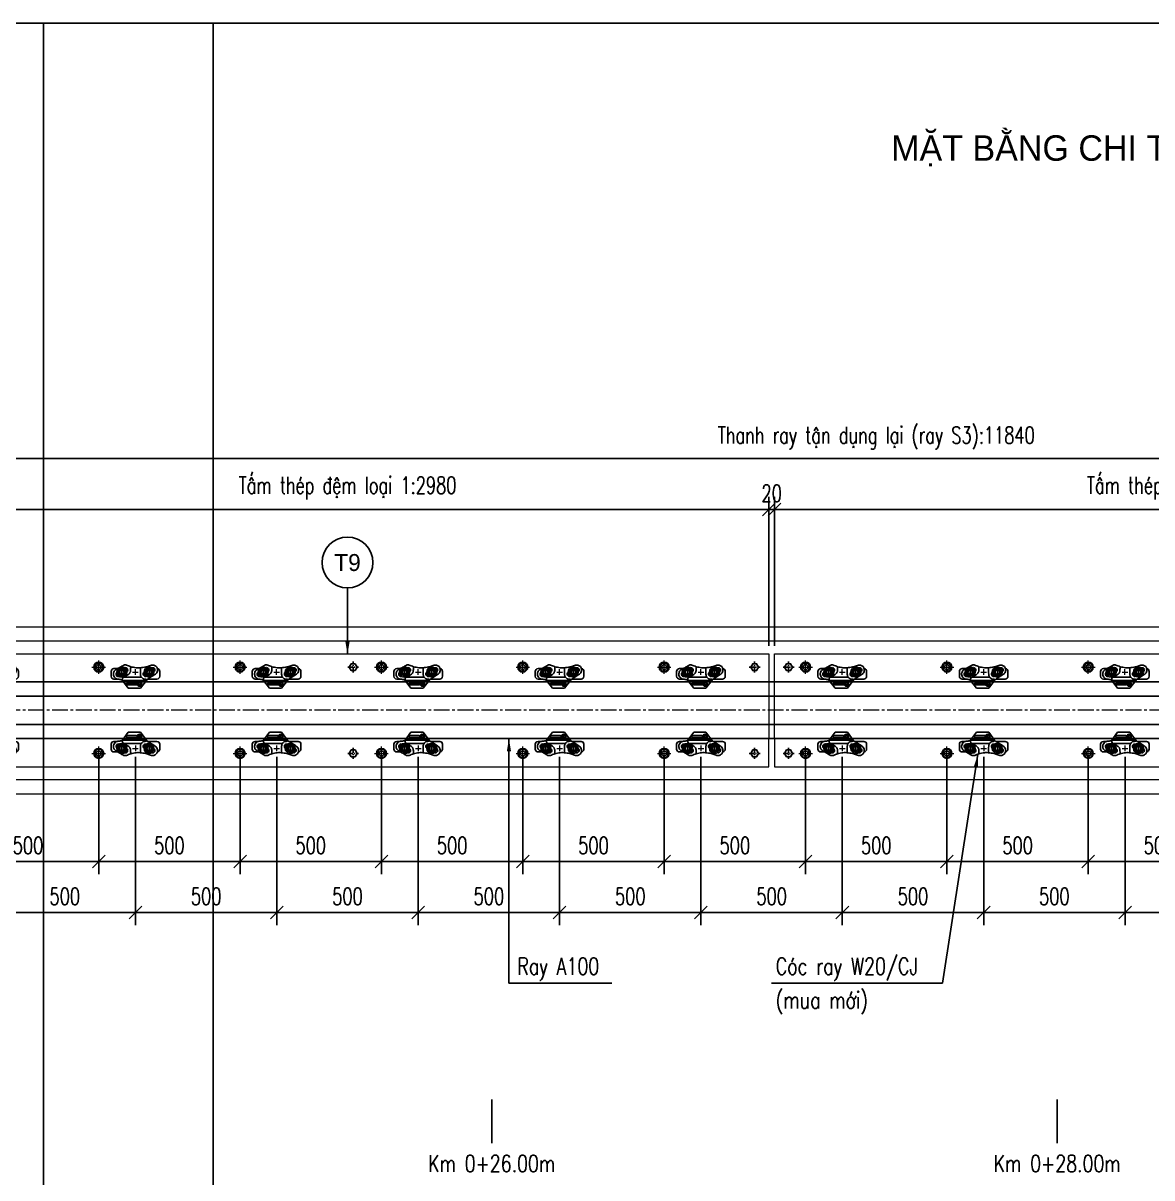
# Model space of a CAD drawing. Header units: millimetres. Extents: x 105795 to 260623, y -660711 to -234400.
# Drawn here: x 159907 to 163899, y -316960 to -312877 of the extents above; entities that cross this region are included whole.
import ezdxf
from ezdxf.enums import TextEntityAlignment as Align

# ---------------------------------------------------------------- set-up
doc = ezdxf.new("R2010")
doc.units = ezdxf.units.MM
doc.header["$LTSCALE"] = 150
doc.header["$MEASUREMENT"] = 0
doc.linetypes.add('CENTER', pattern=[2, 1.25, -0.25, 0.25, -0.25])
doc.linetypes.add('CENTER2', pattern=[1.125, 0.75, -0.125, 0.125, -0.125])
doc.layers.get('Defpoints').update_dxf_attribs({"color": 255})
for name, color, linetype in [('Bulong chinh cao do', 7, 'Continuous'), ('GhichuLytrinh', 2, 'Continuous'), ('PART', 3, 'Continuous'), ('Ray moi', 1, 'Continuous'), ('T-Dim', 8, 'Continuous'), ('T-Hatch', 8, 'Continuous'), ('T-Thay', 3, 'Continuous'), ('T-Truc', 13, 'CENTER2'), ('Tam thep dem', 2, 'Continuous'), ('TEXT', 4, 'Continuous')]:
    doc.layers.add(name, color=color, linetype=linetype)
doc.styles.add('HOA', font='VHAVAN.TTF', dxfattribs={"width": 0.85})
doc.styles.add('THUONG', font='vnsimple.shx', dxfattribs={"width": 0.75})
doc.styles.add('vnsimple', font='vnsimple.shx', dxfattribs={"width": 0.7})
doc.dimstyles.new('30L', dxfattribs={"dimscale": 300, "dimtxt": 0.2, "dimasz": 0.15, "dimexe": 0.15, "dimexo": 0.1, "dimgap": 0.09, "dimtad": 1, "dimdsep": 46, "dimtxsty": 'vnsimple', "dimblk": 'OBLIQUE', "dimcen": 0.09, "dimdle": 0.1, "dimclrd": 256, "dimclre": 256, "dimclrt": 3, "dimadec": 0, "dimazin": 0, "dimtfac": 1, "dimtix": 1, "dimtmove": 1, "dimatfit": 3, "dimfxl": 1, "dimtolj": 1, "dimtzin": 0, "dimarcsym": 0})

# ---------------------------------------------------------------- blocks, each defined once
blk = doc.blocks.new('Bulong M16 chinh cao do')
at = {"layer": 'Bulong chinh cao do', "lineweight": -3}
blk.add_lwpolyline([(-13.9, 0), (-6.9, -12), (6.9, -12), (13.9, 0), (6.9, 12), (-6.9, 12)], close=True, dxfattribs=at)
at = {"layer": 'T-Truc', "color": 250, "linetype": 'CENTER', "lineweight": -3, "ltscale": 0.1}
for p, q in [((-19.4, 0), (19.4, 0)), ((0, -19.4), (0, 19.4))]:
    blk.add_line(p, q, dxfattribs=at)
blk = doc.blocks.new('BU LONG')
at = {"layer": 'PART', "color": 2, "linetype": 'ByBlock', "lineweight": 9, "ltscale": 0.1}
for p, q in [((587063.7, -184968.2), (587063.7, -184920.2)), ((587039.7, -184944.2), (587087.7, -184944.2))]:
    blk.add_line(p, q, dxfattribs=at)
at = {"layer": 'PART', "color": 8, "linetype": 'Continuous'}
blk.add_lwpolyline([(587055.4, -184929.8), (587047.1, -184944.2), (587055.4, -184958.6), (587072.1, -184958.6), (587080.4, -184944.2), (587072.1, -184929.8)], close=True, dxfattribs=at)
at = {"layer": 'PART', "color": 2, "linetype": 'Continuous'}
for radius in [17.6, 8.8]:
    blk.add_circle((587063.7, -184944.2), radius, dxfattribs=at)
blk = doc.blocks.new('coc1')
at = {"layer": 'T-Dim', "color": 250}
for p, q in [((252126.1, -30948.7), (252141.5, -30948.7)), ((252151.5, -30976.2), (252151.5, -31038.5)), ((252171.9, -30984.6), (252171.2, -30984.6)), ((252171.2, -30984.6), (252171.3, -30985.4)), ((252174.9, -30991.4), (252177.5, -30991.4)), ((252177.5, -30983), (252175.9, -30983)), ((252175.9, -30983), (252175.9, -30984.6)), ((252175.9, -30985.9), (252175.9, -30987.5)), ((252177.5, -30987.5), (252175.9, -30987.5)), ((252177.8, -30983.6), (252177.8, -30984.6)), ((252177.8, -30986.9), (252177.8, -30985.9)), ((252178.3, -30984.6), (252178.4, -30984.6)), ((252181.8, -30986.4), (252181.8, -30984)), ((252172.9, -31027.2), (252172.9, -30993.4)), ((252174.9, -31029.2), (252177.5, -31029.2)), ((252179.5, -30993.4), (252179.5, -31027.2)), ((252126.3, -31045.1), (252141.7, -31045.1))]:
    blk.add_line(p, q, dxfattribs=at)
at = {"layer": 'T-Dim', "color": 8}
for p, q in [((252148.7, -30911), (252131.7, -30911)), ((252158.7, -30953.7), (252158.7, -30921)), ((252163.3, -30958.5), (252191, -30979.2)), ((252191, -30979.2), (252191, -31022.5)), ((252191, -31022.5), (252163.3, -31043.3)), ((252121.7, -31059.7), (252121.7, -31073)), ((252158.7, -31073), (252158.7, -31062.1)), ((252131.7, -31083), (252148.7, -31083))]:
    blk.add_line(p, q, dxfattribs=at)
at = {"layer": 'T-Dim', "color": 250}
for points in [[(252147.6, -30948.5), (252140.6, -30936.7), (252126.7, -30936.8), (252120, -30948.9), (252127.1, -30960.8), (252140.9, -30960.6)], [(252147.9, -31044.8), (252140.8, -31033), (252127, -31033.1), (252120.2, -31045.2), (252127.3, -31057.1), (252141.1, -31056.9)]]:
    blk.add_lwpolyline(points, close=True, dxfattribs=at)
blk.add_lwpolyline([(252172.3, -30985.9), (252171.8, -30985.9, -0.402189), (252171.3, -30985.4, -0.402189)], format="xyb", dxfattribs=at)
for points in [[(252171.8, -30984.6), (252171.9, -30984.6)], [(252178.3, -30985.9), (252172.3, -30985.9)], [(252174.6, -30984.6), (252178.3, -30984.6)], [(252178.1, -30984.6), (252179.1, -30984.6)], [(252179.1, -30985.9), (252178.3, -30985.9)]]:
    blk.add_lwpolyline(points, dxfattribs=at)
for centre, radius in [((252133.8, -30949.1), 17.5), ((252133.8, -30948.7), 12), ((252133.8, -30948.7), 8.21), ((252133.8, -30948.7), 7.72), ((252176.2, -30982.5), 7.99), ((252134, -31045.1), 17.7), ((252134, -31045.1), 12), ((252134, -31045.1), 8.58), ((252134, -31045.1), 7.72)]:
    blk.add_circle(centre, radius, dxfattribs=at)
for centre, radius, start, end in [((252126.7, -30936.2), 8.21, 33.8579, 204.33), ((252141.3, -30961.6), 8.21, 217.2187, 24.4659), ((252174.7, -30980.6), 4.86, 309.8531, 235.0368), ((252174.6, -30981), 3.55, 325.9393, 270.8947), ((252174.9, -30993.4), 2, 90, 180), ((252177.5, -30993.4), 2, 0, 90), ((252178.6, -30983.1), 1.56, 288.3305, 324.0231), ((252179, -30987), 1.05, 31.2028, 83.0416), ((252180.9, -30985.2), 1.54, 51.5074, 129.6961), ((252180.9, -30985.2), 1.54, 230.3039, 308.4926), ((252126.6, -31033), 8.58, 40.2477, 202.8953), ((252174.9, -31027.2), 2, 180, 270), ((252177.5, -31027.2), 2, 270, 0), ((252126.6, -31033), 8.58, 243.5906, 244.2653), ((252141.2, -31057), 8.58, 221.8793, 20.5324), ((252141.2, -31057), 8.58, 61.7402, 62.4743)]:
    blk.add_arc(centre, radius, start, end, dxfattribs=at)
at = {"layer": 'T-Dim', "color": 8}
for centre, radius, start, end in [((252131.7, -30921), 10, 90, 172.7502), ((252148.7, -30921), 10, 0, 90), ((252126.6, -31033), 8.58, 358.8777, 359.7675), ((252131.7, -31073), 10, 180, 270), ((252141.2, -31057), 8.58, 179.9374, 180.02), ((252148.7, -31073), 10, 270, 0)]:
    blk.add_arc(centre, radius, start, end, dxfattribs=at)
blk.add_open_spline([(252163.3, -30958.5), (252160.5, -30956.2), (252157.4, -30952.2), (252153.2, -30944.9), (252142, -30926.5), (252136.6, -30921.3), (252129, -30918.9), (252122.3, -30919.2), (252116.3, -30921.6), (252113.2, -30924.9), (252109.9, -30930.5), (252108.9, -30934.1), (252109, -30939.9), (252111.7, -30947.5), (252113.9, -30953.5), (252116, -30959.9), (252117.8, -30970.7), (252118.9, -30980.9), (252119.3, -30990.5), (252118.4, -30998.7), (252116, -31010.1), (252113.9, -31017.1), (252110.2, -31026.3), (252108.6, -31031.1), (252108.6, -31036), (252110, -31039.8), (252119.9, -31056.7), (252121.7, -31059.6), (252124.1, -31064.1), (252128.6, -31071), (252134.1, -31073.9), (252138.8, -31075.4), (252144.9, -31075), (252151.5, -31072.3), (252157.7, -31065.7), (252158.7, -31062.5), (252159.6, -31055.9), (252160.3, -31048.8), (252161.8, -31045.5), (252162.5, -31044.1), (252163.3, -31043.3)], degree=3, knots=[0.587392, 0.587392, 0.587392, 0.587392, 1, 2, 3, 4, 5, 6, 7, 8, 9, 10, 11, 12, 13, 14, 15, 16, 17, 18, 19, 20, 21, 22, 23, 24, 25, 26, 27, 28, 29, 30, 31, 32, 33, 34, 35, 36, 37, 37.680973, 37.680973, 37.680973, 37.680973], dxfattribs=at)
at = {"layer": 'T-Dim', "color": 250}
for points in [[(252163.2, -31042.6), (252163.2, -31038.2), (252163.3, -31005.4), (252163.3, -30985.6), (252163.2, -30962.7), (252163.3, -30959.6), (252163.1, -30959.1), (252162.1, -30958.4), (252161, -30958.3), (252159.8, -30958.4), (252159.3, -30959.4), (252159.2, -30961.2), (252159, -30964), (252158.6, -30966.7), (252158.2, -30968.6), (252157, -30970.9), (252154.7, -30973.5), (252151.8, -30976), (252149.7, -30977.4), (252146.7, -30978.8), (252142.9, -30979.4), (252130.9, -30979.5), (252124.3, -30979.6), (252121.3, -30979.6), (252118.7, -30979.8)], [(252177.8, -30983.6), (252177.8, -30983.2), (252177.7, -30983), (252177.5, -30983)], [(252177.8, -30986.9), (252177.8, -30987.3), (252177.7, -30987.5), (252177.5, -30987.5)], [(252163.2, -31042.6), (252161.8, -31043.7), (252159.6, -31043.5), (252155.8, -31043.3), (252153.2, -31041), (252149.8, -31036.1), (252145.1, -31027.2), (252143.6, -31024.1), (252141.4, -31020.8), (252138.9, -31018.5), (252135.8, -31016.1), (252132.8, -31014.9), (252130.3, -31014.2), (252119.9, -31014.1), (252117.4, -31014.1), (252115.3, -31012.2)]]:
    blk.add_open_spline(points, degree=3, dxfattribs=at)
at = {"layer": 'T-Truc', "color": 250, "lineweight": 9, "ltscale": 30}
for p, q in [((252134, -31007), (252134, -30987)), ((252144, -30997), (252124, -30997))]:
    blk.add_line(p, q, dxfattribs=at)
blk = doc.blocks.new('mnmnbvmnbvmnbmnbbn')
at = {"layer": 'Tam thep dem', "lineweight": 9, "ltscale": 0.5}
for points in [[(0, -300), (0, 0), (2980, 0), (2980, -300)], [(0, -300), (0, -400), (2980, -400), (2980, -300)]]:
    blk.add_lwpolyline(points, dxfattribs=at)
at = {"layer": 'Bulong chinh cao do', "linetype": 'Continuous'}
for p in [(50, -47.5), (1510, -47.5), (2930, -47.5)]:
    blk.add_blockref('Bulong M16 chinh cao do', p, dxfattribs=at)
at = {"layer": 'Bulong chinh cao do', "linetype": 'Continuous', "xscale": -1, "rotation": 180}
for p in [(50, -352.5), (1510, -352.5), (2930, -352.5)]:
    blk.add_blockref('Bulong M16 chinh cao do', p, dxfattribs=at)
at = {"layer": 'PART', "linetype": 'Continuous'}
for p in [(-586953.7, 184896.7), (-586453.7, 184896.7), (-585953.7, 184896.7), (-585453.7, 184896.7), (-584953.7, 184896.7), (-584453.7, 184896.7), (-586953.7, 184591.7), (-586453.7, 184591.7), (-585953.7, 184591.7), (-585453.7, 184591.7), (-584953.7, 184591.7), (-584453.7, 184591.7)]:
    blk.add_blockref('BU LONG', p, dxfattribs=at)
at = {"layer": 'T-Dim', "rotation": 270}
for p in [(31237, 252069), (31737, 252069), (32236.3, 252069, 616), (32737, 252069), (33237, 252069), (33737, 252069)]:
    blk.add_blockref('coc1', p, dxfattribs=at)
at = {"layer": 'T-Dim', "xscale": -1, "rotation": 270}
for p in [(31237, -252469), (31737, -252469), (32236.3, -252469, 616), (32737, -252469), (33237, -252469), (33737, -252469)]:
    blk.add_blockref('coc1', p, dxfattribs=at)
blk = doc.blocks.new('_Oblique')
at = {"color": 0, "linetype": 'ByBlock', "lineweight": -2}
blk.add_line((-0.5, -0.5), (0.5, 0.5), dxfattribs=at)
blk = doc.blocks.new('*D151')
at = {"layer": 'Defpoints', "color": 0, "linetype": 'Continuous', "transparency": 16777216}
for p in [(159674.5, -315447.7), (160174.5, -315447.7), (160174.5, -315841.7)]:
    blk.add_point(p, dxfattribs=at)
at = {"layer": 'T-Dim', "linetype": 'Continuous', "lineweight": -2, "transparency": 16777216}
for p, q in [((159674.5, -315477.7), (159674.5, -315886.7)), ((160174.5, -315477.7), (160174.5, -315886.7)), ((159644.5, -315841.7), (160204.5, -315841.7))]:
    blk.add_line(p, q, dxfattribs=at)
at = {"layer": 'T-Dim', "linetype": 'Continuous', "lineweight": -2, "transparency": 16777216, "xscale": 45, "yscale": 45, "zscale": 45, "rotation": 180}
blk.add_blockref('_Oblique', (159674.5, -315841.7), dxfattribs=at)
at = {"layer": 'T-Dim', "linetype": 'Continuous', "lineweight": -2, "transparency": 16777216, "xscale": 45, "yscale": 45, "zscale": 45}
blk.add_blockref('_Oblique', (160174.5, -315841.7), dxfattribs=at)
at = {"layer": 'T-Dim', "color": 3, "linetype": 'Continuous', "transparency": 16777216, "insert": (159924.5, -315784.7), "char_height": 60, "attachment_point": 5, "style": 'vnsimple'}
blk.add_mtext('\\A1;500', dxfattribs=at)
blk = doc.blocks.new('*D152')
at = {"layer": 'Defpoints', "color": 0, "linetype": 'Continuous', "transparency": 16777216}
for p in [(159804.5, -315441.6), (160304.5, -315441.6), (159804.5, -316021.7)]:
    blk.add_point(p, dxfattribs=at)
at = {"layer": 'T-Dim', "linetype": 'Continuous', "lineweight": -2, "transparency": 16777216}
for p, q in [((159804.5, -315471.6), (159804.5, -316066.7)), ((160304.5, -315471.6), (160304.5, -316066.7)), ((160334.5, -316021.7), (159774.5, -316021.7))]:
    blk.add_line(p, q, dxfattribs=at)
at = {"layer": 'T-Dim', "linetype": 'Continuous', "lineweight": -2, "transparency": 16777216, "xscale": 45, "yscale": 45, "zscale": 45, "rotation": 180}
blk.add_blockref('_Oblique', (159804.5, -316021.7), dxfattribs=at)
at = {"layer": 'T-Dim', "linetype": 'Continuous', "lineweight": -2, "transparency": 16777216, "xscale": 45, "yscale": 45, "zscale": 45}
blk.add_blockref('_Oblique', (160304.5, -316021.7), dxfattribs=at)
at = {"layer": 'T-Dim', "color": 3, "linetype": 'Continuous', "transparency": 16777216, "insert": (160054.5, -315964.7), "char_height": 60, "attachment_point": 5, "style": 'vnsimple'}
blk.add_mtext('\\A1;500', dxfattribs=at)
blk = doc.blocks.new('*D153')
at = {"layer": 'Defpoints', "color": 0, "linetype": 'Continuous', "transparency": 16777216}
for p in [(160174.5, -315447.7), (160674.5, -315447.7), (160674.5, -315841.7)]:
    blk.add_point(p, dxfattribs=at)
at = {"layer": 'T-Dim', "linetype": 'Continuous', "lineweight": -2, "transparency": 16777216}
for p, q in [((160174.5, -315477.7), (160174.5, -315886.7)), ((160674.5, -315477.7), (160674.5, -315886.7)), ((160144.5, -315841.7), (160704.5, -315841.7))]:
    blk.add_line(p, q, dxfattribs=at)
at = {"layer": 'T-Dim', "linetype": 'Continuous', "lineweight": -2, "transparency": 16777216, "xscale": 45, "yscale": 45, "zscale": 45, "rotation": 180}
blk.add_blockref('_Oblique', (160174.5, -315841.7), dxfattribs=at)
at = {"layer": 'T-Dim', "linetype": 'Continuous', "lineweight": -2, "transparency": 16777216, "xscale": 45, "yscale": 45, "zscale": 45}
blk.add_blockref('_Oblique', (160674.5, -315841.7), dxfattribs=at)
at = {"layer": 'T-Dim', "color": 3, "linetype": 'Continuous', "transparency": 16777216, "insert": (160424.5, -315784.7), "char_height": 60, "attachment_point": 5, "style": 'vnsimple'}
blk.add_mtext('\\A1;500', dxfattribs=at)
blk = doc.blocks.new('*D154')
at = {"layer": 'Defpoints', "color": 0, "linetype": 'Continuous', "transparency": 16777216}
for p in [(160304.5, -315441.6), (160804.5, -315441.6), (160304.5, -316021.7)]:
    blk.add_point(p, dxfattribs=at)
at = {"layer": 'T-Dim', "linetype": 'Continuous', "lineweight": -2, "transparency": 16777216}
for p, q in [((160304.5, -315471.6), (160304.5, -316066.7)), ((160804.5, -315471.6), (160804.5, -316066.7)), ((160834.5, -316021.7), (160274.5, -316021.7))]:
    blk.add_line(p, q, dxfattribs=at)
at = {"layer": 'T-Dim', "linetype": 'Continuous', "lineweight": -2, "transparency": 16777216, "xscale": 45, "yscale": 45, "zscale": 45, "rotation": 180}
blk.add_blockref('_Oblique', (160304.5, -316021.7), dxfattribs=at)
at = {"layer": 'T-Dim', "linetype": 'Continuous', "lineweight": -2, "transparency": 16777216, "xscale": 45, "yscale": 45, "zscale": 45}
blk.add_blockref('_Oblique', (160804.5, -316021.7), dxfattribs=at)
at = {"layer": 'T-Dim', "color": 3, "linetype": 'Continuous', "transparency": 16777216, "insert": (160554.5, -315964.7), "char_height": 60, "attachment_point": 5, "style": 'vnsimple'}
blk.add_mtext('\\A1;500', dxfattribs=at)
blk = doc.blocks.new('*D155')
at = {"layer": 'Defpoints', "color": 0, "linetype": 'Continuous', "transparency": 16777216}
for p in [(160674.5, -315447.7), (161174.5, -315447.7), (161174.5, -315841.7)]:
    blk.add_point(p, dxfattribs=at)
at = {"layer": 'T-Dim', "linetype": 'Continuous', "lineweight": -2, "transparency": 16777216}
for p, q in [((160674.5, -315477.7), (160674.5, -315886.7)), ((161174.5, -315477.7), (161174.5, -315886.7)), ((160644.5, -315841.7), (161204.5, -315841.7))]:
    blk.add_line(p, q, dxfattribs=at)
at = {"layer": 'T-Dim', "linetype": 'Continuous', "lineweight": -2, "transparency": 16777216, "xscale": 45, "yscale": 45, "zscale": 45, "rotation": 180}
blk.add_blockref('_Oblique', (160674.5, -315841.7), dxfattribs=at)
at = {"layer": 'T-Dim', "linetype": 'Continuous', "lineweight": -2, "transparency": 16777216, "xscale": 45, "yscale": 45, "zscale": 45}
blk.add_blockref('_Oblique', (161174.5, -315841.7), dxfattribs=at)
at = {"layer": 'T-Dim', "color": 3, "linetype": 'Continuous', "transparency": 16777216, "insert": (160924.5, -315784.7), "char_height": 60, "attachment_point": 5, "style": 'vnsimple'}
blk.add_mtext('\\A1;500', dxfattribs=at)
blk = doc.blocks.new('*D156')
at = {"layer": 'Defpoints', "color": 0, "linetype": 'Continuous', "transparency": 16777216}
for p in [(160804.5, -315441.6), (161304.5, -315441.6), (160804.5, -316021.7)]:
    blk.add_point(p, dxfattribs=at)
at = {"layer": 'T-Dim', "linetype": 'Continuous', "lineweight": -2, "transparency": 16777216}
for p, q in [((160804.5, -315471.6), (160804.5, -316066.7)), ((161304.5, -315471.6), (161304.5, -316066.7)), ((161334.5, -316021.7), (160774.5, -316021.7))]:
    blk.add_line(p, q, dxfattribs=at)
at = {"layer": 'T-Dim', "linetype": 'Continuous', "lineweight": -2, "transparency": 16777216, "xscale": 45, "yscale": 45, "zscale": 45, "rotation": 180}
blk.add_blockref('_Oblique', (160804.5, -316021.7), dxfattribs=at)
at = {"layer": 'T-Dim', "linetype": 'Continuous', "lineweight": -2, "transparency": 16777216, "xscale": 45, "yscale": 45, "zscale": 45}
blk.add_blockref('_Oblique', (161304.5, -316021.7), dxfattribs=at)
at = {"layer": 'T-Dim', "color": 3, "linetype": 'Continuous', "transparency": 16777216, "insert": (161054.5, -315964.7), "char_height": 60, "attachment_point": 5, "style": 'vnsimple'}
blk.add_mtext('\\A1;500', dxfattribs=at)
blk = doc.blocks.new('*D157')
at = {"layer": 'Defpoints', "color": 0, "linetype": 'Continuous', "transparency": 16777216}
for p in [(161174.5, -315447.7), (161674.5, -315447.7), (161674.5, -315841.7)]:
    blk.add_point(p, dxfattribs=at)
at = {"layer": 'T-Dim', "linetype": 'Continuous', "lineweight": -2, "transparency": 16777216}
for p, q in [((161174.5, -315477.7), (161174.5, -315886.7)), ((161674.5, -315477.7), (161674.5, -315886.7)), ((161144.5, -315841.7), (161704.5, -315841.7))]:
    blk.add_line(p, q, dxfattribs=at)
at = {"layer": 'T-Dim', "linetype": 'Continuous', "lineweight": -2, "transparency": 16777216, "xscale": 45, "yscale": 45, "zscale": 45, "rotation": 180}
blk.add_blockref('_Oblique', (161174.5, -315841.7), dxfattribs=at)
at = {"layer": 'T-Dim', "linetype": 'Continuous', "lineweight": -2, "transparency": 16777216, "xscale": 45, "yscale": 45, "zscale": 45}
blk.add_blockref('_Oblique', (161674.5, -315841.7), dxfattribs=at)
at = {"layer": 'T-Dim', "color": 3, "linetype": 'Continuous', "transparency": 16777216, "insert": (161424.5, -315784.7), "char_height": 60, "attachment_point": 5, "style": 'vnsimple'}
blk.add_mtext('\\A1;500', dxfattribs=at)
blk = doc.blocks.new('*D158')
at = {"layer": 'Defpoints', "color": 0, "linetype": 'Continuous', "transparency": 16777216}
for p in [(161304.5, -315441.6), (161804.5, -315441.6), (161304.5, -316021.7)]:
    blk.add_point(p, dxfattribs=at)
at = {"layer": 'T-Dim', "linetype": 'Continuous', "lineweight": -2, "transparency": 16777216}
for p, q in [((161304.5, -315471.6), (161304.5, -316066.7)), ((161804.5, -315471.6), (161804.5, -316066.7)), ((161834.5, -316021.7), (161274.5, -316021.7))]:
    blk.add_line(p, q, dxfattribs=at)
at = {"layer": 'T-Dim', "linetype": 'Continuous', "lineweight": -2, "transparency": 16777216, "xscale": 45, "yscale": 45, "zscale": 45, "rotation": 180}
blk.add_blockref('_Oblique', (161304.5, -316021.7), dxfattribs=at)
at = {"layer": 'T-Dim', "linetype": 'Continuous', "lineweight": -2, "transparency": 16777216, "xscale": 45, "yscale": 45, "zscale": 45}
blk.add_blockref('_Oblique', (161804.5, -316021.7), dxfattribs=at)
at = {"layer": 'T-Dim', "color": 3, "linetype": 'Continuous', "transparency": 16777216, "insert": (161554.5, -315964.7), "char_height": 60, "attachment_point": 5, "style": 'vnsimple'}
blk.add_mtext('\\A1;500', dxfattribs=at)
blk = doc.blocks.new('*D159')
at = {"layer": 'Defpoints', "color": 0, "linetype": 'Continuous', "transparency": 16777216}
for p in [(161674.5, -315447.7), (162174.5, -315447.7), (162174.5, -315841.7)]:
    blk.add_point(p, dxfattribs=at)
at = {"layer": 'T-Dim', "linetype": 'Continuous', "lineweight": -2, "transparency": 16777216}
for p, q in [((161674.5, -315477.7), (161674.5, -315886.7)), ((162174.5, -315477.7), (162174.5, -315886.7)), ((161644.5, -315841.7), (162204.5, -315841.7))]:
    blk.add_line(p, q, dxfattribs=at)
at = {"layer": 'T-Dim', "linetype": 'Continuous', "lineweight": -2, "transparency": 16777216, "xscale": 45, "yscale": 45, "zscale": 45, "rotation": 180}
blk.add_blockref('_Oblique', (161674.5, -315841.7), dxfattribs=at)
at = {"layer": 'T-Dim', "linetype": 'Continuous', "lineweight": -2, "transparency": 16777216, "xscale": 45, "yscale": 45, "zscale": 45}
blk.add_blockref('_Oblique', (162174.5, -315841.7), dxfattribs=at)
at = {"layer": 'T-Dim', "color": 3, "linetype": 'Continuous', "transparency": 16777216, "insert": (161924.5, -315784.7), "char_height": 60, "attachment_point": 5, "style": 'vnsimple'}
blk.add_mtext('\\A1;500', dxfattribs=at)
blk = doc.blocks.new('*D160')
at = {"layer": 'Defpoints', "color": 0, "linetype": 'Continuous', "transparency": 16777216}
for p in [(161804.5, -315441.6), (162304.5, -315441.6), (161804.5, -316021.7)]:
    blk.add_point(p, dxfattribs=at)
at = {"layer": 'T-Dim', "linetype": 'Continuous', "lineweight": -2, "transparency": 16777216}
for p, q in [((161804.5, -315471.6), (161804.5, -316066.7)), ((162304.5, -315471.6), (162304.5, -316066.7)), ((162334.5, -316021.7), (161774.5, -316021.7))]:
    blk.add_line(p, q, dxfattribs=at)
at = {"layer": 'T-Dim', "linetype": 'Continuous', "lineweight": -2, "transparency": 16777216, "xscale": 45, "yscale": 45, "zscale": 45, "rotation": 180}
blk.add_blockref('_Oblique', (161804.5, -316021.7), dxfattribs=at)
at = {"layer": 'T-Dim', "linetype": 'Continuous', "lineweight": -2, "transparency": 16777216, "xscale": 45, "yscale": 45, "zscale": 45}
blk.add_blockref('_Oblique', (162304.5, -316021.7), dxfattribs=at)
at = {"layer": 'T-Dim', "color": 3, "linetype": 'Continuous', "transparency": 16777216, "insert": (162054.5, -315964.7), "char_height": 60, "attachment_point": 5, "style": 'vnsimple'}
blk.add_mtext('\\A1;500', dxfattribs=at)
blk = doc.blocks.new('*D161')
at = {"layer": 'Defpoints', "color": 0, "linetype": 'Continuous', "transparency": 16777216}
for p in [(162174.5, -315447.7), (162674.5, -315447.7), (162674.5, -315841.7)]:
    blk.add_point(p, dxfattribs=at)
at = {"layer": 'T-Dim', "linetype": 'Continuous', "lineweight": -2, "transparency": 16777216}
for p, q in [((162174.5, -315477.7), (162174.5, -315886.7)), ((162674.5, -315477.7), (162674.5, -315886.7)), ((162144.5, -315841.7), (162704.5, -315841.7))]:
    blk.add_line(p, q, dxfattribs=at)
at = {"layer": 'T-Dim', "linetype": 'Continuous', "lineweight": -2, "transparency": 16777216, "xscale": 45, "yscale": 45, "zscale": 45, "rotation": 180}
blk.add_blockref('_Oblique', (162174.5, -315841.7), dxfattribs=at)
at = {"layer": 'T-Dim', "linetype": 'Continuous', "lineweight": -2, "transparency": 16777216, "xscale": 45, "yscale": 45, "zscale": 45}
blk.add_blockref('_Oblique', (162674.5, -315841.7), dxfattribs=at)
at = {"layer": 'T-Dim', "color": 3, "linetype": 'Continuous', "transparency": 16777216, "insert": (162424.5, -315784.7), "char_height": 60, "attachment_point": 5, "style": 'vnsimple'}
blk.add_mtext('\\A1;500', dxfattribs=at)
blk = doc.blocks.new('*D162')
at = {"layer": 'Defpoints', "color": 0, "linetype": 'Continuous', "transparency": 16777216}
for p in [(162304.5, -315441.6), (162804.5, -315441.6), (162304.5, -316021.7)]:
    blk.add_point(p, dxfattribs=at)
at = {"layer": 'T-Dim', "linetype": 'Continuous', "lineweight": -2, "transparency": 16777216}
for p, q in [((162304.5, -315471.6), (162304.5, -316066.7)), ((162804.5, -315471.6), (162804.5, -316066.7)), ((162834.5, -316021.7), (162274.5, -316021.7))]:
    blk.add_line(p, q, dxfattribs=at)
at = {"layer": 'T-Dim', "linetype": 'Continuous', "lineweight": -2, "transparency": 16777216, "xscale": 45, "yscale": 45, "zscale": 45, "rotation": 180}
blk.add_blockref('_Oblique', (162304.5, -316021.7), dxfattribs=at)
at = {"layer": 'T-Dim', "linetype": 'Continuous', "lineweight": -2, "transparency": 16777216, "xscale": 45, "yscale": 45, "zscale": 45}
blk.add_blockref('_Oblique', (162804.5, -316021.7), dxfattribs=at)
at = {"layer": 'T-Dim', "color": 3, "linetype": 'Continuous', "transparency": 16777216, "insert": (162554.5, -315964.7), "char_height": 60, "attachment_point": 5, "style": 'vnsimple'}
blk.add_mtext('\\A1;500', dxfattribs=at)
blk = doc.blocks.new('*D163')
at = {"layer": 'Defpoints', "color": 0, "linetype": 'Continuous', "transparency": 16777216}
for p in [(162674.5, -315447.7), (163174.5, -315447.7), (163174.5, -315841.7)]:
    blk.add_point(p, dxfattribs=at)
at = {"layer": 'T-Dim', "linetype": 'Continuous', "lineweight": -2, "transparency": 16777216}
for p, q in [((162674.5, -315477.7), (162674.5, -315886.7)), ((163174.5, -315477.7), (163174.5, -315886.7)), ((162644.5, -315841.7), (163204.5, -315841.7))]:
    blk.add_line(p, q, dxfattribs=at)
at = {"layer": 'T-Dim', "linetype": 'Continuous', "lineweight": -2, "transparency": 16777216, "xscale": 45, "yscale": 45, "zscale": 45, "rotation": 180}
blk.add_blockref('_Oblique', (162674.5, -315841.7), dxfattribs=at)
at = {"layer": 'T-Dim', "linetype": 'Continuous', "lineweight": -2, "transparency": 16777216, "xscale": 45, "yscale": 45, "zscale": 45}
blk.add_blockref('_Oblique', (163174.5, -315841.7), dxfattribs=at)
at = {"layer": 'T-Dim', "color": 3, "linetype": 'Continuous', "transparency": 16777216, "insert": (162924.5, -315784.7), "char_height": 60, "attachment_point": 5, "style": 'vnsimple'}
blk.add_mtext('\\A1;500', dxfattribs=at)
blk = doc.blocks.new('*D164')
at = {"layer": 'Defpoints', "color": 0, "linetype": 'Continuous', "transparency": 16777216}
for p in [(162804.5, -315441.6), (163304.5, -315441.6), (162804.5, -316021.7)]:
    blk.add_point(p, dxfattribs=at)
at = {"layer": 'T-Dim', "linetype": 'Continuous', "lineweight": -2, "transparency": 16777216}
for p, q in [((162804.5, -315471.6), (162804.5, -316066.7)), ((163304.5, -315471.6), (163304.5, -316066.7)), ((163334.5, -316021.7), (162774.5, -316021.7))]:
    blk.add_line(p, q, dxfattribs=at)
at = {"layer": 'T-Dim', "linetype": 'Continuous', "lineweight": -2, "transparency": 16777216, "xscale": 45, "yscale": 45, "zscale": 45, "rotation": 180}
blk.add_blockref('_Oblique', (162804.5, -316021.7), dxfattribs=at)
at = {"layer": 'T-Dim', "linetype": 'Continuous', "lineweight": -2, "transparency": 16777216, "xscale": 45, "yscale": 45, "zscale": 45}
blk.add_blockref('_Oblique', (163304.5, -316021.7), dxfattribs=at)
at = {"layer": 'T-Dim', "color": 3, "linetype": 'Continuous', "transparency": 16777216, "insert": (163054.5, -315964.7), "char_height": 60, "attachment_point": 5, "style": 'vnsimple'}
blk.add_mtext('\\A1;500', dxfattribs=at)
blk = doc.blocks.new('*D165')
at = {"layer": 'Defpoints', "color": 0, "linetype": 'Continuous', "transparency": 16777216}
for p in [(163174.5, -315447.7), (163674.5, -315447.7), (163674.5, -315841.7)]:
    blk.add_point(p, dxfattribs=at)
at = {"layer": 'T-Dim', "linetype": 'Continuous', "lineweight": -2, "transparency": 16777216}
for p, q in [((163174.5, -315477.7), (163174.5, -315886.7)), ((163674.5, -315477.7), (163674.5, -315886.7)), ((163144.5, -315841.7), (163704.5, -315841.7))]:
    blk.add_line(p, q, dxfattribs=at)
at = {"layer": 'T-Dim', "linetype": 'Continuous', "lineweight": -2, "transparency": 16777216, "xscale": 45, "yscale": 45, "zscale": 45, "rotation": 180}
blk.add_blockref('_Oblique', (163174.5, -315841.7), dxfattribs=at)
at = {"layer": 'T-Dim', "linetype": 'Continuous', "lineweight": -2, "transparency": 16777216, "xscale": 45, "yscale": 45, "zscale": 45}
blk.add_blockref('_Oblique', (163674.5, -315841.7), dxfattribs=at)
at = {"layer": 'T-Dim', "color": 3, "linetype": 'Continuous', "transparency": 16777216, "insert": (163424.5, -315784.7), "char_height": 60, "attachment_point": 5, "style": 'vnsimple'}
blk.add_mtext('\\A1;500', dxfattribs=at)
blk = doc.blocks.new('*D166')
at = {"layer": 'Defpoints', "color": 0, "linetype": 'Continuous', "transparency": 16777216}
for p in [(163304.5, -315441.6), (163804.5, -315441.6), (163304.5, -316021.7)]:
    blk.add_point(p, dxfattribs=at)
at = {"layer": 'T-Dim', "linetype": 'Continuous', "lineweight": -2, "transparency": 16777216}
for p, q in [((163304.5, -315471.6), (163304.5, -316066.7)), ((163804.5, -315471.6), (163804.5, -316066.7)), ((163834.5, -316021.7), (163274.5, -316021.7))]:
    blk.add_line(p, q, dxfattribs=at)
at = {"layer": 'T-Dim', "linetype": 'Continuous', "lineweight": -2, "transparency": 16777216, "xscale": 45, "yscale": 45, "zscale": 45, "rotation": 180}
blk.add_blockref('_Oblique', (163304.5, -316021.7), dxfattribs=at)
at = {"layer": 'T-Dim', "linetype": 'Continuous', "lineweight": -2, "transparency": 16777216, "xscale": 45, "yscale": 45, "zscale": 45}
blk.add_blockref('_Oblique', (163804.5, -316021.7), dxfattribs=at)
at = {"layer": 'T-Dim', "color": 3, "linetype": 'Continuous', "transparency": 16777216, "insert": (163554.5, -315964.7), "char_height": 60, "attachment_point": 5, "style": 'vnsimple'}
blk.add_mtext('\\A1;500', dxfattribs=at)
blk = doc.blocks.new('*D167')
at = {"layer": 'Defpoints', "color": 0, "linetype": 'Continuous', "transparency": 16777216}
for p in [(163674.5, -315447.7), (164174.5, -315447.7), (164174.5, -315841.7)]:
    blk.add_point(p, dxfattribs=at)
at = {"layer": 'T-Dim', "linetype": 'Continuous', "lineweight": -2, "transparency": 16777216}
for p, q in [((163674.5, -315477.7), (163674.5, -315886.7)), ((164174.5, -315477.7), (164174.5, -315886.7)), ((163644.5, -315841.7), (164204.5, -315841.7))]:
    blk.add_line(p, q, dxfattribs=at)
at = {"layer": 'T-Dim', "linetype": 'Continuous', "lineweight": -2, "transparency": 16777216, "xscale": 45, "yscale": 45, "zscale": 45, "rotation": 180}
blk.add_blockref('_Oblique', (163674.5, -315841.7), dxfattribs=at)
at = {"layer": 'T-Dim', "linetype": 'Continuous', "lineweight": -2, "transparency": 16777216, "xscale": 45, "yscale": 45, "zscale": 45}
blk.add_blockref('_Oblique', (164174.5, -315841.7), dxfattribs=at)
at = {"layer": 'T-Dim', "color": 3, "linetype": 'Continuous', "transparency": 16777216, "insert": (163924.5, -315784.7), "char_height": 60, "attachment_point": 5, "style": 'vnsimple'}
blk.add_mtext('\\A1;500', dxfattribs=at)
blk = doc.blocks.new('*D168')
at = {"layer": 'Defpoints', "color": 0, "linetype": 'Continuous', "transparency": 16777216}
for p in [(163804.5, -315441.6), (164304.5, -315441.6), (163804.5, -316021.7)]:
    blk.add_point(p, dxfattribs=at)
at = {"layer": 'T-Dim', "linetype": 'Continuous', "lineweight": -2, "transparency": 16777216}
for p, q in [((163804.5, -315471.6), (163804.5, -316066.7)), ((164304.5, -315471.6), (164304.5, -316066.7)), ((164334.5, -316021.7), (163774.5, -316021.7))]:
    blk.add_line(p, q, dxfattribs=at)
at = {"layer": 'T-Dim', "linetype": 'Continuous', "lineweight": -2, "transparency": 16777216, "xscale": 45, "yscale": 45, "zscale": 45, "rotation": 180}
blk.add_blockref('_Oblique', (163804.5, -316021.7), dxfattribs=at)
at = {"layer": 'T-Dim', "linetype": 'Continuous', "lineweight": -2, "transparency": 16777216, "xscale": 45, "yscale": 45, "zscale": 45}
blk.add_blockref('_Oblique', (164304.5, -316021.7), dxfattribs=at)
at = {"layer": 'T-Dim', "color": 3, "linetype": 'Continuous', "transparency": 16777216, "insert": (164054.5, -315964.7), "char_height": 60, "attachment_point": 5, "style": 'vnsimple'}
blk.add_mtext('\\A1;500', dxfattribs=at)
blk = doc.blocks.new('*D465')
at = {"layer": 'Defpoints', "color": 0, "transparency": 16777216}
for p in [(162544.5, -314596.7), (159564.5, -315109.4), (162544.5, -315109.4)]:
    blk.add_point(p, dxfattribs=at)
at = {"layer": 'T-Dim', "lineweight": -2, "transparency": 16777216}
for p, q in [((159564.5, -315079.4), (159564.5, -314551.7)), ((162544.5, -315079.4), (162544.5, -314551.7)), ((159534.5, -314596.7), (162574.5, -314596.7))]:
    blk.add_line(p, q, dxfattribs=at)
at = {"layer": 'T-Dim', "lineweight": -2, "transparency": 16777216, "xscale": 45, "yscale": 45, "zscale": 45, "rotation": 180}
blk.add_blockref('_Oblique', (159564.5, -314596.7), dxfattribs=at)
at = {"layer": 'T-Dim', "lineweight": -2, "transparency": 16777216, "xscale": 45, "yscale": 45, "zscale": 45}
blk.add_blockref('_Oblique', (162544.5, -314596.7), dxfattribs=at)
at = {"layer": 'T-Dim', "color": 3, "transparency": 16777216, "insert": (161054.5, -314521.1), "char_height": 60, "attachment_point": 5, "style": 'vnsimple'}
blk.add_mtext('\\A1;TÊm thÐp ®Öm lo¹i 1:2980', dxfattribs=at)
blk = doc.blocks.new('*D466')
at = {"layer": 'Defpoints', "color": 0, "linetype": 'Continuous', "transparency": 16777216}
for p in [(162564.5, -314596.7), (162544.5, -315106.7), (162564.5, -315106.7)]:
    blk.add_point(p, dxfattribs=at)
at = {"layer": 'T-Dim', "linetype": 'Continuous', "lineweight": -2, "transparency": 16777216}
for p, q in [((162544.5, -315076.7), (162544.5, -314551.7)), ((162564.5, -315076.7), (162564.5, -314551.7)), ((162544.5, -314596.7), (162499.5, -314596.7)), ((162544.5, -314596.7), (162564.5, -314596.7)), ((162564.5, -314596.7), (162609.5, -314596.7))]:
    blk.add_line(p, q, dxfattribs=at)
at = {"layer": 'T-Dim', "linetype": 'Continuous', "lineweight": -2, "transparency": 16777216, "xscale": 45, "yscale": 45, "zscale": 45}
blk.add_blockref('_Oblique', (162544.5, -314596.7), dxfattribs=at)
at = {"layer": 'T-Dim', "linetype": 'Continuous', "lineweight": -2, "transparency": 16777216, "xscale": 45, "yscale": 45, "zscale": 45, "rotation": 180}
blk.add_blockref('_Oblique', (162564.5, -314596.7), dxfattribs=at)
at = {"layer": 'T-Dim', "color": 3, "linetype": 'Continuous', "transparency": 16777216, "insert": (162554.5, -314539.7), "char_height": 60, "attachment_point": 5, "style": 'vnsimple'}
blk.add_mtext('\\A1;20', dxfattribs=at)
blk = doc.blocks.new('*D467')
at = {"layer": 'Defpoints', "color": 0, "transparency": 16777216}
for p in [(165544.5, -314596.7), (162564.5, -315109.4), (165544.5, -315109.4)]:
    blk.add_point(p, dxfattribs=at)
at = {"layer": 'T-Dim', "lineweight": -2, "transparency": 16777216}
for p, q in [((162564.5, -315079.4), (162564.5, -314551.7)), ((165544.5, -315079.4), (165544.5, -314551.7)), ((162534.5, -314596.7), (165574.5, -314596.7))]:
    blk.add_line(p, q, dxfattribs=at)
at = {"layer": 'T-Dim', "lineweight": -2, "transparency": 16777216, "xscale": 45, "yscale": 45, "zscale": 45, "rotation": 180}
blk.add_blockref('_Oblique', (162564.5, -314596.7), dxfattribs=at)
at = {"layer": 'T-Dim', "lineweight": -2, "transparency": 16777216, "xscale": 45, "yscale": 45, "zscale": 45}
blk.add_blockref('_Oblique', (165544.5, -314596.7), dxfattribs=at)
at = {"layer": 'T-Dim', "color": 3, "transparency": 16777216, "insert": (164054.5, -314521.1), "char_height": 60, "attachment_point": 5, "style": 'vnsimple'}
blk.add_mtext('\\A1;TÊm thÐp ®Öm lo¹i 1:2980', dxfattribs=at)
blk = doc.blocks.new('*D543')
at = {"layer": 'Defpoints', "color": 0, "transparency": 16777216}
for p in [(168844.5, -314416.7), (157004.5, -315206.7), (168844.5, -315206.7)]:
    blk.add_point(p, dxfattribs=at)
at = {"layer": 'T-Hatch', "lineweight": -2, "transparency": 16777216}
for p, q in [((157004.5, -315176.7), (157004.5, -314371.7)), ((168844.5, -315176.7), (168844.5, -314371.7)), ((156974.5, -314416.7), (168874.5, -314416.7))]:
    blk.add_line(p, q, dxfattribs=at)
at = {"layer": 'T-Hatch', "lineweight": -2, "transparency": 16777216, "xscale": 45, "yscale": 45, "zscale": 45, "rotation": 180}
blk.add_blockref('_Oblique', (157004.5, -314416.7), dxfattribs=at)
at = {"layer": 'T-Hatch', "lineweight": -2, "transparency": 16777216, "xscale": 45, "yscale": 45, "zscale": 45}
blk.add_blockref('_Oblique', (168844.5, -314416.7), dxfattribs=at)
at = {"layer": 'T-Hatch', "color": 3, "transparency": 16777216, "insert": (162924.5, -314344), "char_height": 60, "attachment_point": 5, "style": 'vnsimple'}
blk.add_mtext('\\A1;Thanh ray tËn dông l¹i (ray S3):11840', dxfattribs=at)
blk = doc.blocks.new('Chi dan')
at = {"layer": 'T-Dim'}
blk.add_leader([(0, -245), (0, -10)], dimstyle='30L', override={"dimgap": 0.09, "dimtad": 0}, dxfattribs=at)
blk.add_wipeout([(68.5, 138.4), (60.6, 146.5), (51.8, 153.6), (42.2, 159.5), (31.9, 164.2), (21.1, 167.5), (10, 169.4), (-1.3, 170), (-12.6, 169.1), (-23.7, 166.8), (-34.4, 163.2), (-44.5, 158.2), (-54, 152), (-62.6, 144.7), (-70.2, 136.3), (-76.7, 127.1), (-82, 117.1), (-86, 106.5), (-88.6, 95.5), (-89.9, 84.3), (-89.7, 73), (-88.1, 61.8), (-85.2, 50.9), (-80.9, 40.5), (-75.3, 30.7), (-68.5, 21.6), (-60.6, 13.5), (-51.8, 6.4), (-42.2, 0.5), (-31.9, -4.2), (-21.1, -7.5), (-10, -9.4), (1.3, -10), (12.6, -9.1), (23.7, -6.8), (34.4, -3.2), (44.5, 1.8), (54, 8), (62.6, 15.3), (70.2, 23.7), (76.7, 32.9), (82, 42.9), (86, 53.5), (88.6, 64.5), (89.9, 75.7), (89.7, 87), (88.1, 98.2), (85.2, 109.1), (80.9, 119.5), (75.3, 129.3)]).dxf.layer = 'T-Dim'
blk.add_circle((0, 80), 90, dxfattribs=at)

msp = doc.modelspace()

# ---------------------------------------------------------------- linework, layer by layer
at = {"layer": 'Defpoints', "linetype": 'Continuous'}
msp.add_lwpolyline([(150829.655, -312876.997), (160579.655, -312876.997), (160579.655, -321276.997), (150829.655, -321276.997)], close=True, dxfattribs=at)
at = {"layer": 'GhichuLytrinh', "color": 8}
for p, q in [((161564.457, -316683.657), (161564.457, -316837.371)), ((163564.457, -316683.657), (163564.457, -316837.371))]:
    msp.add_line(p, q, dxfattribs=at)
at = {"layer": 'Ray moi', "linetype": 'Continuous'}
for p, q in [((157004.457, -315206.746), (168844.457, -315206.746)), ((157004.457, -315256.746), (168844.457, -315256.746)), ((157004.457, -315356.746), (168844.457, -315356.746)), ((157004.457, -315406.746), (168844.457, -315406.746))]:
    msp.add_line(p, q, dxfattribs=at)
at = {"layer": 'T-Thay', "color": 3, "lineweight": 13}
for p, q in [((135564.457, -315011.746), (235524.457, -315011.746)), ((135564.457, -315601.746), (235524.457, -315601.746))]:
    msp.add_line(p, q, dxfattribs=at)
at = {"layer": 'T-Thay', "color": 7, "lineweight": 13}
for p, q in [((135564.457, -315061.746), (235524.457, -315061.746)), ((135564.457, -315551.746), (235524.457, -315551.746))]:
    msp.add_line(p, q, dxfattribs=at)
at = {"layer": 'T-Truc', "lineweight": 9, "ltscale": 0.5}
msp.add_line((239884.457, -315306.746), (135564.457, -315306.746), dxfattribs=at)

# ---------------------------------------------------------------- block references
at = {"linetype": 'Continuous'}
for p in [(159564.457, -315106.746), (162564.457, -315106.746)]:
    msp.add_blockref('mnmnbvmnbvmnbmnbbn', p, dxfattribs=at)

# ---------------------------------------------------------------- texts
at = {"layer": 'TEXT', "style": 'HOA'}
msp.add_text('mÆt b»ng CHI TIÕT ray cÇn trôc A100 SAU KHI DI DêI (04/12)', height=90, dxfattribs=at).set_placement((164854.655, -313318.75), align=Align.MIDDLE_CENTER)
at = {"layer": 'TEXT', "style": 'THUONG', "width": 0.75}
for s, p in [('Cãc ray W20/CJ', (162569.275, -316241.744)), ('Ray A100', (161655.46, -316241.744)), ('(mua míi)', (162569.275, -316361.744))]:
    msp.add_text(s, height=60, dxfattribs=at).set_placement(p)
for s, p in [('Km 0+26.00m', (161564.457, -316909.332)), ('Km 0+28.00m', (163564.457, -316909.332))]:
    msp.add_text(s, height=60, dxfattribs=at).set_placement(p, align=Align.MIDDLE_CENTER)

# ---------------------------------------------------------------- dimensions: what is measured, and where the dimension line sits
at = {"layer": 'T-Dim'}
dim = msp.add_linear_dim(base=(165544.457, -314596.688), p1=(162564.457, -315109.386), p2=(165544.457, -315109.386), text='TÊm thÐp ®Öm lo¹i 1:<>', dimstyle='30L', dxfattribs=at)
dim.commit()
dim.dimension.update_dxf_attribs({"geometry": '*D467', "text_midpoint": (164054.457, -314521.116)})
at = {"layer": 'T-Dim', "linetype": 'Continuous'}
for base, p1, p2, picture, middle in [((162564.457, -314596.688), (162544.457, -315106.746), (162564.457, -315106.746), '*D466', (162554.457, -314539.688)), ((160174.457, -315841.744), (159674.457, -315447.718), (160174.457, -315447.718), '*D151', (159924.457, -315784.744)), ((159804.457, -316021.744), (160304.457, -315441.561), (159804.457, -315441.561), '*D152', (160054.457, -315964.744)), ((160674.457, -315841.744), (160174.457, -315447.718), (160674.457, -315447.718), '*D153', (160424.457, -315784.744)), ((160304.457, -316021.744), (160804.457, -315441.561), (160304.457, -315441.561), '*D154', (160554.457, -315964.744)), ((161174.457, -315841.744), (160674.457, -315447.718), (161174.457, -315447.718), '*D155', (160924.457, -315784.744)), ((160804.457, -316021.744), (161304.457, -315441.561), (160804.457, -315441.561), '*D156', (161054.457, -315964.744)), ((161674.457, -315841.744), (161174.457, -315447.718), (161674.457, -315447.718), '*D157', (161424.457, -315784.744)), ((161304.457, -316021.744), (161804.457, -315441.561), (161304.457, -315441.561), '*D158', (161554.457, -315964.744)), ((162174.457, -315841.744), (161674.457, -315447.718), (162174.457, -315447.718), '*D159', (161924.457, -315784.744)), ((161804.457, -316021.744), (162304.457, -315441.561), (161804.457, -315441.561), '*D160', (162054.457, -315964.744)), ((162674.457, -315841.744), (162174.457, -315447.718), (162674.457, -315447.718), '*D161', (162424.457, -315784.744)), ((162304.457, -316021.744), (162804.457, -315441.561), (162304.457, -315441.561), '*D162', (162554.457, -315964.744)), ((163174.457, -315841.744), (162674.457, -315447.718), (163174.457, -315447.718), '*D163', (162924.457, -315784.744)), ((162804.457, -316021.744), (163304.457, -315441.561), (162804.457, -315441.561), '*D164', (163054.457, -315964.744)), ((163674.457, -315841.744), (163174.457, -315447.718), (163674.457, -315447.718), '*D165', (163424.457, -315784.744)), ((163304.457, -316021.744), (163804.457, -315441.561), (163304.457, -315441.561), '*D166', (163554.457, -315964.744)), ((164174.457, -315841.744), (163674.457, -315447.718), (164174.457, -315447.718), '*D167', (163924.457, -315784.744)), ((163804.457, -316021.744), (164304.457, -315441.561), (163804.457, -315441.561), '*D168', (164054.457, -315964.744))]:
    dim = msp.add_linear_dim(base=base, p1=p1, p2=p2, dimstyle='30L', dxfattribs=at)
    dim.commit()
    dim.dimension.update_dxf_attribs({"geometry": picture, "text_midpoint": middle})

# ---------------------------------------------------------------- leaders
for points in [[(161625.46, -315406.746), (161625.46, -316271.744), (161989.694, -316271.744)], [(163284.321, -315461.818), (163158.561, -316271.744), (162554.16, -316271.744)]]:
    msp.add_leader(points, dimstyle='30L', override={"dimtad": 0}, dxfattribs=at)

# ---------------------------------------------------------------- next in the draw order: block references
at = {"layer": 'T-Dim'}
msp.add_blockref('Chi dan', (161054.457, -314864.386), dxfattribs=at)

# ---------------------------------------------------------------- next in the draw order: linework, layer by layer
at = {"layer": 'Defpoints', "linetype": 'Continuous'}
msp.add_lwpolyline([(159979.655, -312876.997), (169729.655, -312876.997), (169729.655, -321276.997), (159979.655, -321276.997)], close=True, dxfattribs=at)

# ---------------------------------------------------------------- next in the draw order: texts
at = {"layer": 'TEXT', "style": 'HOA'}
msp.add_text('T9', height=60, dxfattribs=at).set_placement((161054.44, -314784.386), align=Align.MIDDLE_CENTER)

# ---------------------------------------------------------------- next in the draw order: dimensions: what is measured, and where the dimension line sits
at = {"layer": 'T-Dim'}
dim = msp.add_linear_dim(base=(162544.457, -314596.688), p1=(159564.457, -315109.386), p2=(162544.457, -315109.386), text='TÊm thÐp ®Öm lo¹i 1:<>', dimstyle='30L', dxfattribs=at)
dim.commit()
dim.dimension.update_dxf_attribs({"geometry": '*D465', "text_midpoint": (161054.457, -314521.116)})
at = {"layer": 'T-Hatch'}
dim = msp.add_linear_dim(base=(168844.457, -314416.688), p1=(157004.457, -315206.746), p2=(168844.457, -315206.746), text='Thanh ray tËn dông l¹i (ray S3):<>', dimstyle='30L', dxfattribs=at)
dim.commit()
dim.dimension.update_dxf_attribs({"geometry": '*D543', "text_midpoint": (162924.457, -314343.974)})

doc.saveas('drawing.dxf')
